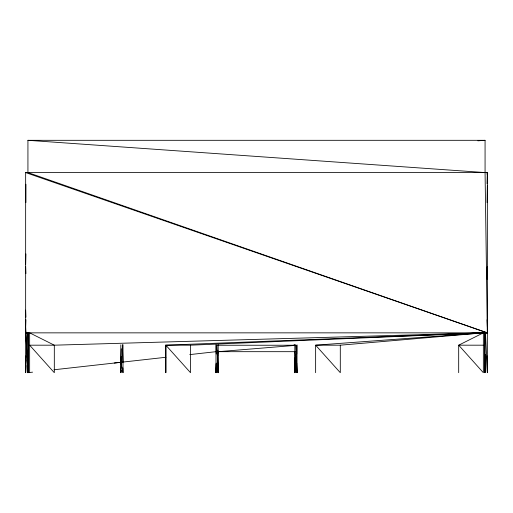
<?xml version="1.0" encoding="UTF-8"?>
<svg xmlns="http://www.w3.org/2000/svg" width="513" height="513" viewBox="0 0 513 513"><rect width="100%" height="100%" fill="white"/><g stroke="black" fill="none" stroke-linecap="round" stroke-linejoin="round"><path stroke-width="0.77" d="M25.906 355.913L25.65 372.688L25.9 365.557M484.529 371.091L484.503 372.688L484.503 332.764M487.094 202.616L487.35 185.847M25.913 359.908L25.65 372.688L25.65 172.573L487.35 172.573L487.35 372.688L485.433 332.411M485.548 354.316L485.17 372.688L485.17 332.411M487.087 279.245L487.35 266.465L487.094 273.621M216.242 370.354L215.999 372.688L216.223 363.082M295.225 368.796L294.821 372.688L295.231 355.079M487.087 183.737L487.35 172.573L485.747 172.618L487.35 172.573L487.017 174.131M25.65 264.285L25.906 253.916M215.999 344.71L215.999 372.688L216.23 363.929M294.821 344.672L294.821 372.688L295.231 356.766M121.292 370.412L120.831 372.688L121.318 356.727M487.081 274.391L487.35 266.465M25.906 319.727L25.65 326.884L27.83 372.688L32.588 372.156M121.312 348.737L120.831 362.306L123.005 372.688L123.005 344.749M216.242 354.015L216.223 345.339M215.999 372.688L216.23 367.949M294.821 372.688L295.231 363.999M217.775 355.567L218.179 351.681L217.698 350.251M296.758 354.015L296.771 345.32M25.919 184.225L25.906 202.552M483.349 345.185L458.686 345.185L483.349 372.688L483.349 332.854L458.686 345.185L458.686 372.688M53.987 369.77L165.911 357.272M189.765 354.605L215.999 351.681M114.232 363.037L121.543 362.229M315.636 372.688L315.636 345.185L340.299 345.185L483.349 332.854L54.314 345.185L29.651 345.185L54.314 372.688L54.314 345.185L29.651 332.854L29.651 372.688M218.179 351.681L295.405 345.371M165.853 372.688L165.853 345.185L483.349 332.854L315.636 345.185L340.299 372.688L340.299 345.185M477.872 140.819L485.067 140.312L485.067 172.573L487.35 332.854L25.65 332.854L28.837 332.693M485.753 172.637L487.35 172.573M190.509 345.185L190.509 372.688L165.853 345.185L190.509 345.185L483.349 332.854M483.349 332.783L487.35 332.854L27.933 172.573L27.933 140.312L485.067 140.312M217.589 345.243L295.411 345.243M217.589 351.681L295.411 351.681M483.355 332.751L487.35 332.854L25.65 172.573M484.163 332.693L487.35 332.854M27.933 140.312L485.067 172.573M293.821 345.018L295.411 345.127M294.821 351.681L295.225 355.567M296.758 370.354L297.001 372.688L297.001 344.819M217.775 368.796L218.179 372.688L218.179 344.672M217.769 366.295L218.179 372.688L217.775 355.163M25.65 330.673L27.83 372.688L27.83 332.411M295.687 345.044L297.001 372.688L296.777 363.133M216.864 345.044L218.179 372.688M487.094 319.727L487.35 326.884M122.376 344.646L123.005 362.063M25.65 266.465L25.906 273.621M25.65 310.096L25.9 317.226M122.857 367.917L123.005 372.688M487.094 355.919L487.35 372.688M27.888 332.751L28.497 372.688L28.497 332.751M120.831 344.819L120.831 372.688M165.731 345.185L165.725 372.688L165.725 345.185"/></g></svg>
